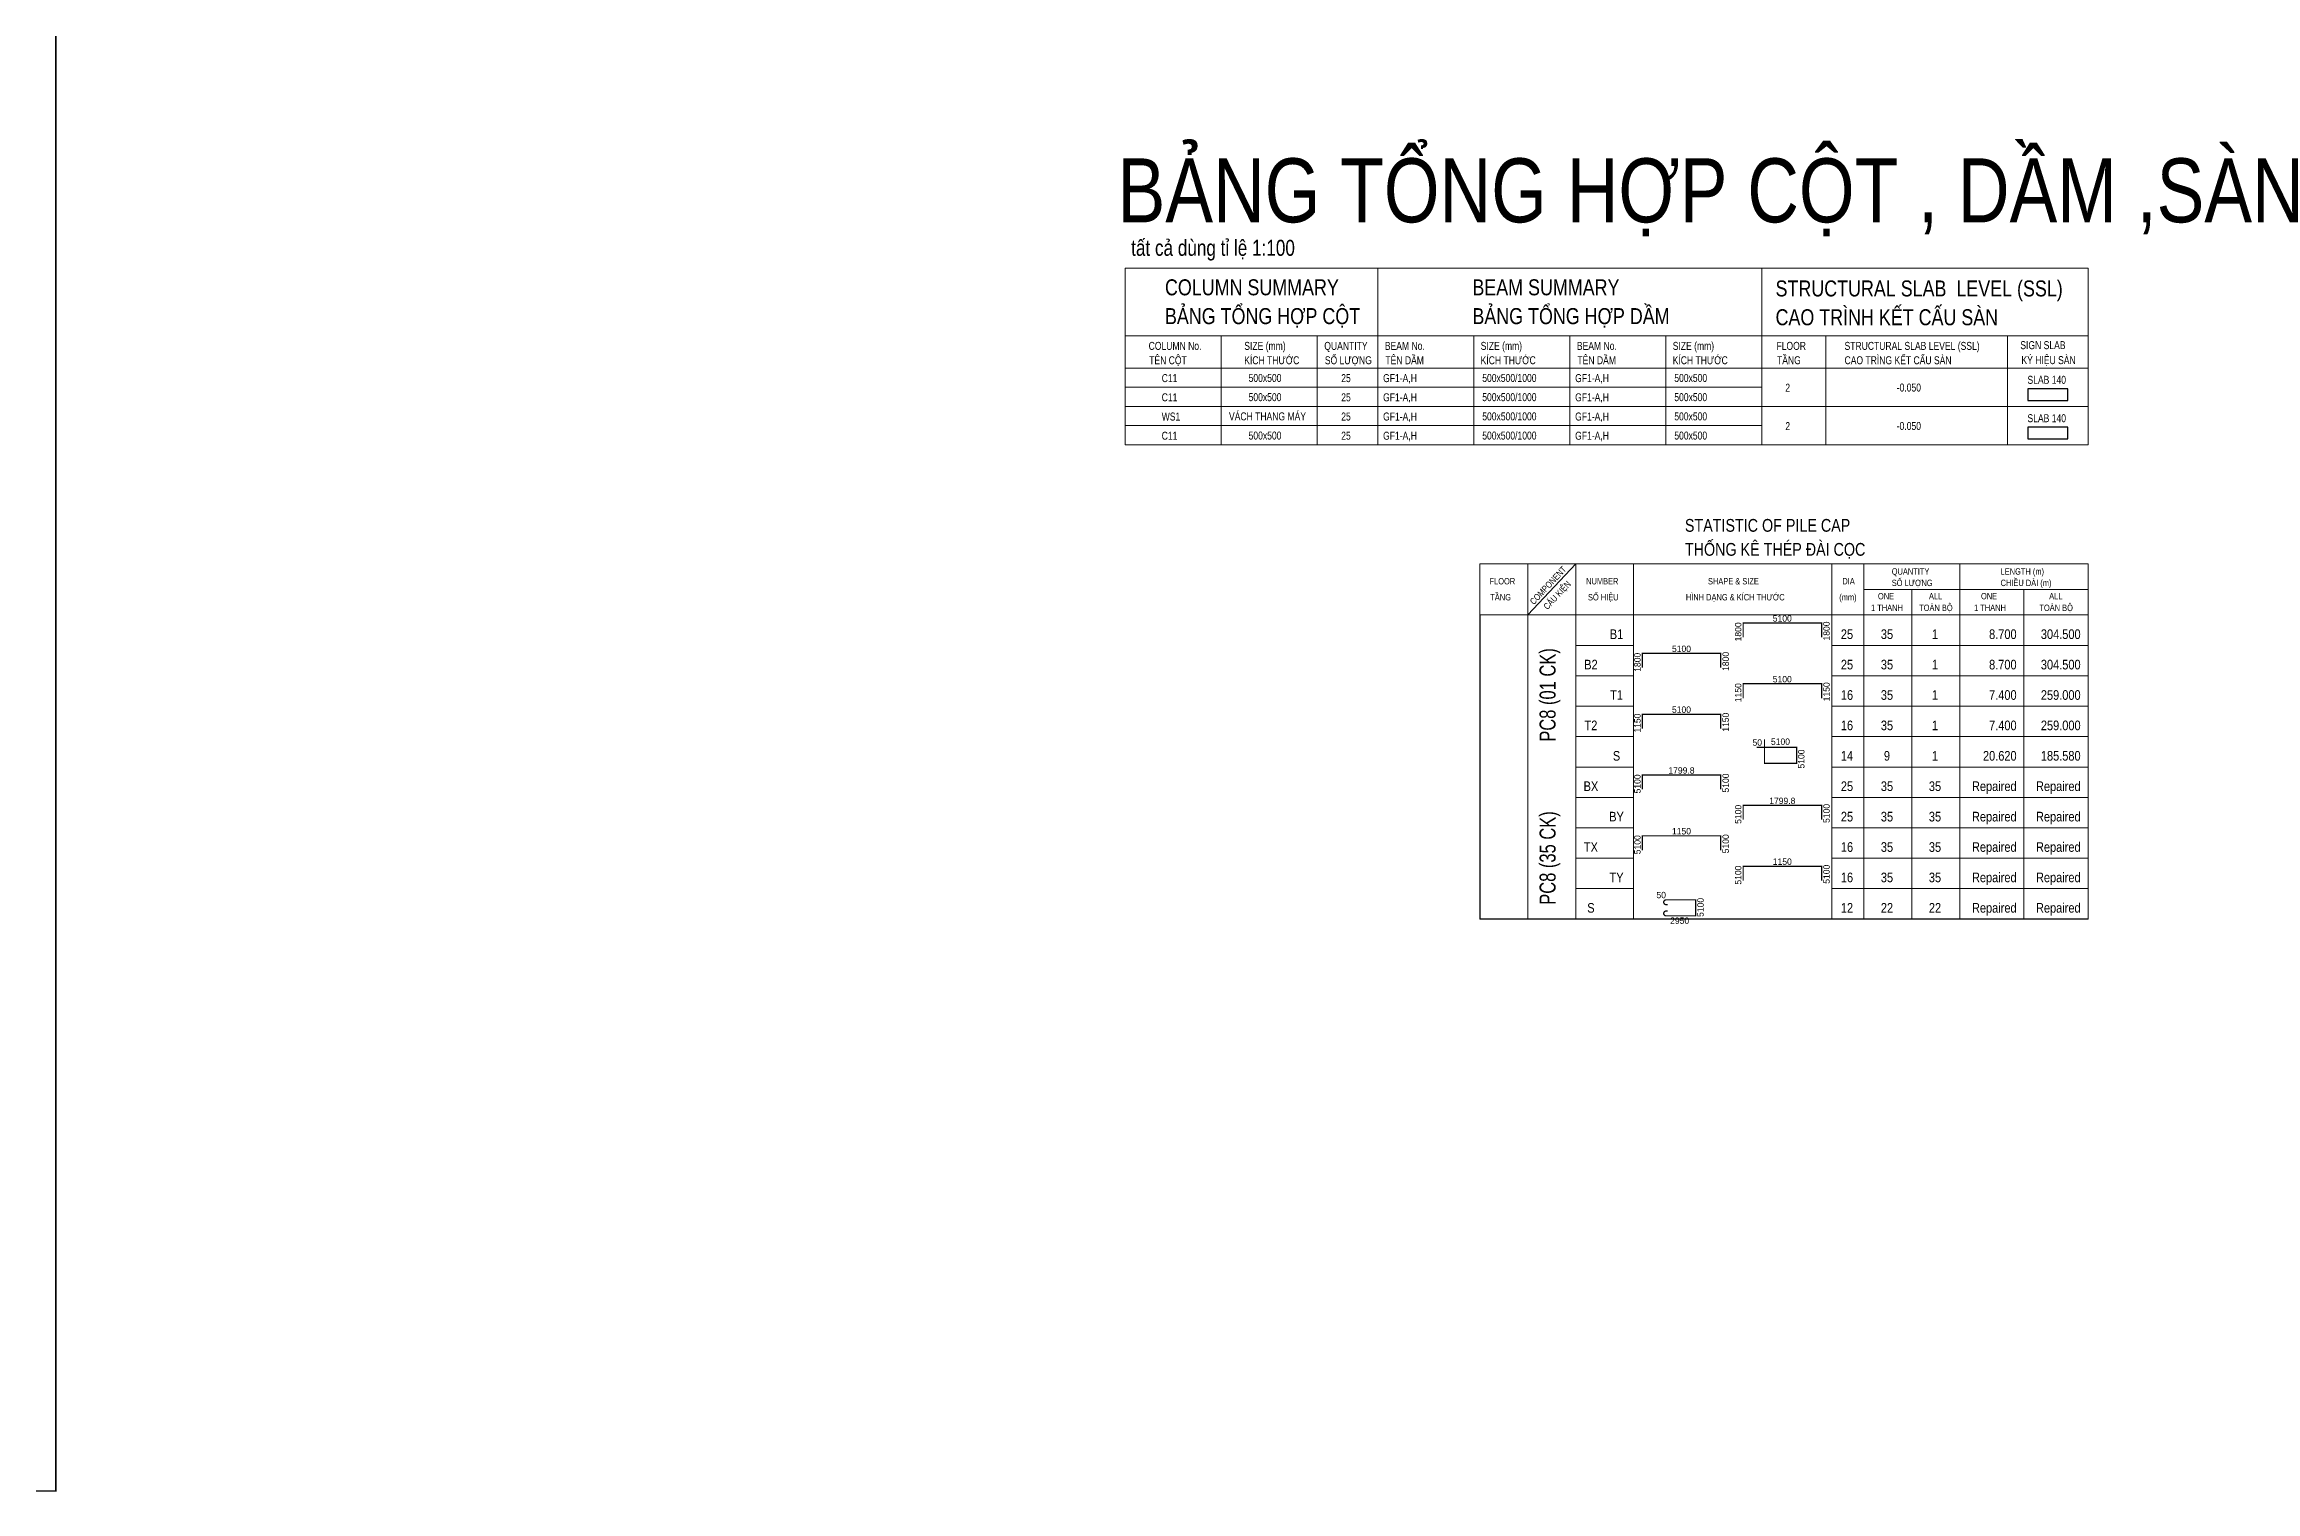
# Model space of a CAD drawing. Header units: millimetres. Extents: x 925681 to 1410834, y 71669 to 296428.
# Drawn here: x 1226654 to 1295751, y 71669 to 116897 of the extents above; entities that cross this region are included whole.
import ezdxf
from ezdxf.enums import TextEntityAlignment as Align

# ---------------------------------------------------------------- set-up
doc = ezdxf.new("R2010")
doc.units = ezdxf.units.MM
doc.header["$LTSCALE"] = 100
for name, color, linetype, lineweight in [('Ap0103_level', 203, 'Continuous', 25), ('Ap0202_T', 141, 'Continuous', 25), ('Ap0203_T', 243, 'Continuous', 35), ('Ap0204_T_ENGLISH', 51, 'Continuous', 35), ('Ap0205_T', 253, 'Continuous', 50), ('Ap0206_K', 7, 'Continuous', 35), ('Ap0310_PSS', 130, 'Continuous', 18), ('Ap0311_H', 8, 'Continuous', 15), ('Ap0315_FL', 145, 'Continuous', 13)]:
    doc.layers.add(name, color=color, linetype=linetype, lineweight=lineweight)
doc.layers.add('THONGKE', color=161, linetype='Continuous')
doc.styles.add('Ap_text tieu de', font='')
doc.styles.add('Ap_vn_vni.shx', font='vn_vni.shx', dxfattribs={"width": 0.8})
doc.styles.add('Ap_Vni-helve', font='', dxfattribs={"width": 0.8, "height": 1})
doc.styles.add('RomanS', font='1.shx')
doc.styles.add('VN', font='')
doc.styles.get('Ap_text tieu de').set_extended_font_data('VNI-Helve-Condense')
doc.styles.get('Ap_Vni-helve').set_extended_font_data('VNI-Helve')
doc.styles.get('VN').set_extended_font_data('VNI-Helve-Condense')

# ---------------------------------------------------------------- blocks, each defined once
blk = doc.blocks.new('*U421')
at = {"layer": 'Ap0310_PSS'}
for p, q in [((0, 600), (0, 0)), ((3000, 600), (3000, 0)), ((6000, 600), (6000, 0))]:
    blk.add_line(p, q, dxfattribs=at)
at = {"layer": 'Ap0315_FL'}
for p, q in [((0, 600), (6000, 600)), ((0, 0), (6000, 0))]:
    blk.add_line(p, q, dxfattribs=at)
at = {"layer": 'Ap0310_PSS', "style": 'Ap_vn_vni.shx', "width": 0.8}
for tag, p in [('C11', (1139, 159)), ('500', (3854, 164))]:
    blk.add_attdef(tag, p, '', height=250, dxfattribs=at)
blk = doc.blocks.new('*U423')
at = {"layer": 'Ap0310_PSS'}
blk.add_lwpolyline([(7892, 2116), (0, 2116), (0, 0), (7892, 0)], close=True, dxfattribs=at)
at = {"layer": 'Ap0203_T', "style": 'Ap_Vni-helve', "width": 0.8}
blk.add_attdef('VN', (1241, 371), '', height=500, dxfattribs=at)
at = {"layer": 'Ap0205_T', "style": 'Ap_Vni-helve', "width": 0.8}
blk.add_attdef('ENG', (1241, 1271), '', height=500, dxfattribs=at)
blk = doc.blocks.new('*U420')
at = {"layer": 'Ap0310_PSS'}
for p, q in [((0, 1000), (0, 0)), ((0, 1000), (6000, 1000)), ((3000, 1000), (3000, 0)), ((6000, 1000), (6000, 0)), ((0, 0), (6000, 0))]:
    blk.add_line(p, q, dxfattribs=at)
at = {"layer": 'Ap0204_T_ENGLISH', "style": 'Ap_vn_vni.shx', "width": 0.8}
for tag, p in [('1.ENG', (731, 566)), ('2.ENG', (3719, 566))]:
    blk.add_attdef(tag, p, '', height=250, dxfattribs=at)
at = {"layer": 'Ap0310_PSS', "style": 'Ap_vn_vni.shx', "width": 0.8}
for tag, p in [('1.VN', (748, 117)), ('2.VN', (3718, 117))]:
    blk.add_attdef(tag, p, '', height=250, dxfattribs=at)
blk = doc.blocks.new('*U414')
at = {"layer": 'Ap0310_PSS'}
for p, q in [((0, 600), (0, 0)), ((3000, 600), (3000, 0)), ((6000, 600), (6000, 0))]:
    blk.add_line(p, q, dxfattribs=at)
at = {"layer": 'Ap0315_FL'}
for p, q in [((0, 600), (6000, 600)), ((0, 0), (6000, 0))]:
    blk.add_line(p, q, dxfattribs=at)
at = {"layer": 'Ap0310_PSS', "style": 'Ap_vn_vni.shx', "width": 0.8}
for tag, p in [('C11', (165, 159)), ('500', (3263, 164))]:
    blk.add_attdef(tag, p, '', height=250, dxfattribs=at)
blk = doc.blocks.new('*U416')
at = {"layer": 'Ap0310_PSS'}
blk.add_lwpolyline([(12000, 2116), (0, 2116), (0, 0), (12000, 0)], close=True, dxfattribs=at)
at = {"layer": 'Ap0203_T', "style": 'Ap_Vni-helve', "width": 0.8}
blk.add_attdef('VN', (2955, 371), '', height=500, dxfattribs=at)
at = {"layer": 'Ap0205_T', "style": 'Ap_Vni-helve', "width": 0.8}
blk.add_attdef('ENG', (2955, 1271), '', height=500, dxfattribs=at)
blk = doc.blocks.new('*U413')
at = {"layer": 'Ap0310_PSS'}
for p, q in [((0, 1000), (0, 0)), ((0, 1000), (6000, 1000)), ((3000, 1000), (3000, 0)), ((6000, 1000), (6000, 0)), ((0, 0), (6000, 0))]:
    blk.add_line(p, q, dxfattribs=at)
at = {"layer": 'Ap0204_T_ENGLISH', "style": 'Ap_vn_vni.shx', "width": 0.8}
for tag, p in [('1.ENG', (219, 566)), ('2.ENG', (3214, 566))]:
    blk.add_attdef(tag, p, '', height=250, dxfattribs=at)
at = {"layer": 'Ap0310_PSS', "style": 'Ap_vn_vni.shx', "width": 0.8}
for tag, p in [('1.VN', (236, 117)), ('2.VN', (3213, 117))]:
    blk.add_attdef(tag, p, '', height=250, dxfattribs=at)
blk = doc.blocks.new('*U417')
at = {"layer": 'Ap0310_PSS'}
blk.add_lwpolyline([(10189, 2116), (0, 2116), (0, 0), (10189, 0)], close=True, dxfattribs=at)
at = {"layer": 'Ap0203_T', "style": 'Ap_Vni-helve', "width": 0.8}
blk.add_attdef('VN', (426, 336), '', height=500, dxfattribs=at)
at = {"layer": 'Ap0205_T', "style": 'Ap_Vni-helve', "width": 0.8}
blk.add_attdef('ENG', (426, 1236), '', height=500, dxfattribs=at)
blk = doc.blocks.new('*U427')
at = {"layer": 'Ap0310_PSS'}
for p, q in [((0, 1000), (0, 0)), ((0, 1000), (1892, 1000)), ((1892, 1000), (1892, 0)), ((0, 0), (1892, 0))]:
    blk.add_line(p, q, dxfattribs=at)
at = {"layer": 'Ap0204_T_ENGLISH', "style": 'Ap_vn_vni.shx', "width": 0.8}
blk.add_attdef('1.QUANTITY', (219, 566), '', height=250, dxfattribs=at)
at = {"layer": 'Ap0310_PSS', "style": 'Ap_vn_vni.shx', "width": 0.8}
blk.add_attdef('1.SL', (236, 117), '', height=250, dxfattribs=at)
blk = doc.blocks.new('*U419')
at = {"layer": 'Ap0310_PSS'}
for p, q in [((0, 600), (0, 0)), ((1892, 600), (1892, 0))]:
    blk.add_line(p, q, dxfattribs=at)
at = {"layer": 'Ap0315_FL'}
for p, q in [((0, 600), (1892, 600)), ((0, 0), (1892, 0))]:
    blk.add_line(p, q, dxfattribs=at)
at = {"layer": 'Ap0202_T', "style": 'Ap_vn_vni.shx', "width": 0.8}
blk.add_attdef('SL', (748, 159), '', height=250, dxfattribs=at)
blk = doc.blocks.new('*U422')
at = {"layer": 'Ap0310_PSS'}
for p, q in [((0, 600), (0, 0)), ((3000, 600), (3000, 0)), ((6000, 600), (6000, 0))]:
    blk.add_line(p, q, dxfattribs=at)
at = {"layer": 'Ap0315_FL'}
for p, q in [((0, 600), (6000, 600)), ((0, 0), (6000, 0))]:
    blk.add_line(p, q, dxfattribs=at)
at = {"layer": 'Ap0310_PSS', "style": 'Ap_vn_vni.shx', "width": 0.8}
for tag, p in [('C11', (1139, 159)), ('500', (3241, 164))]:
    blk.add_attdef(tag, p, '', height=250, dxfattribs=at)
blk = doc.blocks.new('*U425')
at = {"layer": 'Ap0310_PSS'}
for p, q in [((0, 1000), (0, 0)), ((0, 1000), (10189, 1000)), ((2000, 1000), (2000, 0)), ((7676, 1000), (7676, 0)), ((10189, 1000), (10189, 0)), ((0, 0), (10189, 0))]:
    blk.add_line(p, q, dxfattribs=at)
at = {"layer": 'Ap0204_T_ENGLISH', "style": 'Ap_vn_vni.shx', "width": 0.8}
for tag, p in [('1.ENG', (455, 566)), ('2.ENG', (2582, 566)), ('3.SIGN', (8000, 589))]:
    blk.add_attdef(tag, p, '', height=250, dxfattribs=at)
at = {"layer": 'Ap0310_PSS', "style": 'Ap_vn_vni.shx', "width": 0.8}
for tag, p in [('1.VN', (472, 117)), ('2.VN', (2582, 117)), ('3.KH', (8109, 121))]:
    blk.add_attdef(tag, p, '', height=250, dxfattribs=at)
blk = doc.blocks.new('TEXTSAN')
at = {"layer": 'Ap0103_level'}
blk.add_lwpolyline([(8304, 549), (8304, 185), (9560, 185), (9560, 549)], close=True, dxfattribs=at)
at = {"layer": 'Ap0310_PSS'}
for p, q in [((2000, 1200), (2000, 0)), ((7676, 1200), (7676, 0)), ((10189, 1200), (10189, 0)), ((0, 0), (10189, 0))]:
    blk.add_line(p, q, dxfattribs=at)
at = {"layer": 'Ap0103_level', "style": 'Ap_vn_vni.shx', "width": 0.8}
blk.add_attdef('SLAB', (8297, 706), '', height=250, dxfattribs=at)
at = {"layer": 'Ap0202_T', "style": 'Ap_vn_vni.shx', "width": 0.8}
for tag, p in [('1', (732, 459)), ('+1.000', (4212, 464))]:
    blk.add_attdef(tag, p, '', height=250, dxfattribs=at)
blk = doc.blocks.new('*U988')
at = {"const_width": 40}
blk.add_lwpolyline([(9175, -700), (9175, -250), (6725, -250), (6725, -700)], dxfattribs=at)
at = {"layer": 'Ap0310_PSS'}
for p, q in [((0, 0), (0, -950)), ((1500, -950), (1500, 0)), ((1500, 0), (1500, -950)), ((3300, -950), (3300, 0)), ((9500, -950), (9500, 0)), ((10500, -950), (10500, 0)), ((12000, -950), (12000, 0)), ((13500, -950), (13500, 0)), ((15500, -950), (15500, 0)), ((17500, 0), (17500, -950))]:
    blk.add_line(p, q, dxfattribs=at)
at = {"layer": 'Ap0311_H'}
for p, q in [((1500, -950), (3300, -950)), ((9500, -950), (17500, -950))]:
    blk.add_line(p, q, dxfattribs=at)
at = {"style": 'VN'}
blk.add_attdef('SHT', text='', height=300, dxfattribs=at).set_placement((2768, -750), align=Align.CENTER)
at = {"style": 'RomanS'}
for tag, p in [('D1', (6570, -529)), ('D3', (9329, -500))]:
    blk.add_attdef(tag, text='', height=200, rotation=90, dxfattribs=at).set_placement(p, align=Align.MIDDLE)
blk.add_attdef('D2', text='', height=200, dxfattribs=at).set_placement((7948, -107), align=Align.MIDDLE)
at = {"style": 'VN', "flags": 8}
for tag, p in [('PHI', (9968, -750)), ('SOTHANH', (11218, -750)), ('TST', (12718, -750))]:
    blk.add_attdef(tag, text='', height=300, dxfattribs=at).set_placement(p, align=Align.CENTER)
for tag, p in [('L', (15268, -750)), ('LTONG', (17268, -750))]:
    blk.add_attdef(tag, text='', height=300, dxfattribs=at).set_placement(p, align=Align.RIGHT)
blk = doc.blocks.new('*U989')
at = {"const_width": 40}
blk.add_lwpolyline([(6025, -700), (6025, -250), (3575, -250), (3575, -700)], dxfattribs=at)
at = {"layer": 'Ap0310_PSS'}
for p, q in [((0, 0), (0, -950)), ((1500, -950), (1500, 0)), ((1500, 0), (1500, -950)), ((3300, -950), (3300, 0)), ((9500, -950), (9500, 0)), ((10500, -950), (10500, 0)), ((12000, -950), (12000, 0)), ((13500, -950), (13500, 0)), ((15500, -950), (15500, 0)), ((17500, 0), (17500, -950))]:
    blk.add_line(p, q, dxfattribs=at)
at = {"layer": 'Ap0311_H'}
for p, q in [((1500, -950), (3300, -950)), ((9500, -950), (17500, -950))]:
    blk.add_line(p, q, dxfattribs=at)
at = {"style": 'VN'}
blk.add_attdef('SHT', text='', height=300, dxfattribs=at).set_placement((1968, -750), align=Align.CENTER)
at = {"style": 'RomanS'}
for tag, p in [('D1', (3420, -529)), ('D3', (6179, -500))]:
    blk.add_attdef(tag, text='', height=200, rotation=90, dxfattribs=at).set_placement(p, align=Align.MIDDLE)
blk.add_attdef('D2', text='', height=200, dxfattribs=at).set_placement((4798, -107), align=Align.MIDDLE)
at = {"style": 'VN', "flags": 8}
for tag, p in [('PHI', (9968, -750)), ('SOTHANH', (11218, -750)), ('TST', (12718, -750))]:
    blk.add_attdef(tag, text='', height=300, dxfattribs=at).set_placement(p, align=Align.CENTER)
for tag, p in [('L', (15268, -750)), ('LTONG', (17268, -750))]:
    blk.add_attdef(tag, text='', height=300, dxfattribs=at).set_placement(p, align=Align.RIGHT)
blk = doc.blocks.new('TENCOT')
at = {"layer": 'THONGKE', "color": 2, "style": 'Ap_Vni-helve', "width": 0.8, "flags": 8}
blk.add_attdef('TEXTCOLUMN', text='', height=500, rotation=90, dxfattribs=at).set_placement((4465, -1423), align=Align.CENTER)
blk = doc.blocks.new('*U1044')
at = {"const_width": 40}
blk.add_lwpolyline([(7143, -335), (8393, -335), (8393, -835), (7393, -835), (7393, -85)], dxfattribs=at)
at = {"layer": 'Ap0310_PSS'}
for p, q in [((0, 0), (0, -950)), ((1500, -950), (1500, 0)), ((1500, 0), (1500, -950)), ((3300, -950), (3300, 0)), ((9500, -950), (9500, 0)), ((10500, -950), (10500, 0)), ((12000, -950), (12000, 0)), ((13500, -950), (13500, 0)), ((15500, -950), (15500, 0)), ((17500, 0), (17500, -950))]:
    blk.add_line(p, q, dxfattribs=at)
at = {"layer": 'Ap0311_H'}
for p, q in [((1500, -950), (3300, -950)), ((9500, -950), (17500, -950))]:
    blk.add_line(p, q, dxfattribs=at)
at = {"style": 'VN'}
blk.add_attdef('SHT', text='', height=300, dxfattribs=at).set_placement((2768, -750), align=Align.CENTER)
at = {"style": 'RomanS'}
blk.add_attdef('M', text='', height=200, dxfattribs=at).set_placement((7313, -285), align=Align.RIGHT)
at = {"style": 'RomanS', "flags": 1}
blk.add_attdef('F2', text='', height=200, rotation=90, dxfattribs=at).set_placement((7249, -714), align=Align.MIDDLE)
at = {"style": 'RomanS'}
blk.add_attdef('D1', text='', height=200, dxfattribs=at).set_placement((7891, -158), align=Align.MIDDLE)
blk.add_attdef('D2', text='', height=200, rotation=90, dxfattribs=at).set_placement((8541, -700), align=Align.MIDDLE)
at = {"style": 'VN', "flags": 8}
for tag, p in [('PHI', (9968, -750)), ('SOTHANH', (11218, -750)), ('TST', (12718, -750))]:
    blk.add_attdef(tag, text='', height=300, dxfattribs=at).set_placement(p, align=Align.CENTER)
for tag, p in [('L', (15268, -750)), ('LTONG', (17268, -750))]:
    blk.add_attdef(tag, text='', height=300, dxfattribs=at).set_placement(p, align=Align.RIGHT)
blk = doc.blocks.new('*U1000')
at = {"const_width": 40}
blk.add_lwpolyline([(4368, -700), (4318, -700, 1), (4318, -850), (5243, -850), (5243, -350), (4318, -350, 1), (4318, -500), (4368, -500)], format="xyb", dxfattribs=at)
at = {"layer": 'Ap0310_PSS'}
for p, q in [((0, 0), (0, -950)), ((1500, -950), (1500, 0)), ((1500, 0), (1500, -950)), ((3300, -950), (3300, 0)), ((9500, -950), (9500, 0)), ((10500, -950), (10500, 0)), ((12000, -950), (12000, 0)), ((13500, -950), (13500, 0)), ((15500, -950), (15500, 0)), ((17500, 0), (17500, -950))]:
    blk.add_line(p, q, dxfattribs=at)
at = {"layer": 'Ap0311_H'}
for p, q in [((1500, -950), (3300, -950)), ((9500, -950), (17500, -950))]:
    blk.add_line(p, q, dxfattribs=at)
at = {"style": 'VN'}
blk.add_attdef('SHT', text='', height=300, dxfattribs=at).set_placement((1968, -750), align=Align.CENTER)
at = {"style": 'RomanS'}
blk.add_attdef('M', text='', height=200, dxfattribs=at).set_placement((4314, -300), align=Align.RIGHT)
at = {"style": 'RomanS', "flags": 1}
blk.add_attdef('F1', text='', height=200, dxfattribs=at).set_placement((4741, -202), align=Align.MIDDLE)
at = {"style": 'RomanS'}
blk.add_attdef('D2', text='', height=200, rotation=90, dxfattribs=at).set_placement((5391, -586), align=Align.MIDDLE)
at = {"style": 'VN', "flags": 8}
for tag, p in [('PHI', (9968, -750)), ('SOTHANH', (11218, -750)), ('TST', (12718, -750))]:
    blk.add_attdef(tag, text='', height=300, dxfattribs=at).set_placement(p, align=Align.CENTER)
for tag, p in [('L', (15268, -750)), ('LTONG', (17268, -750))]:
    blk.add_attdef(tag, text='', height=300, dxfattribs=at).set_placement(p, align=Align.RIGHT)
at = {"style": 'RomanS'}
blk.add_attdef('D1', text='', height=200, dxfattribs=at).set_placement((4741, -1001), align=Align.MIDDLE)
blk = doc.blocks.new('FFFFFF')
at = {"layer": 'Ap0310_PSS'}
for p, q in [((0, 1600), (19000, 1600)), ((0, 1600), (0, 0)), ((1500, 1600), (1500, 0)), ((3000, 0), (3000, 1600)), ((4800, 0), (4800, 1600)), ((11000, 0), (11000, 1600)), ((12000, 0), (12000, 1600)), ((15000, 0), (15000, 1600)), ((19000, 1600), (19000, 0)), ((15000, 800), (12000, 800)), ((13500, 800), (13500, 0)), ((15000, 800), (19000, 800)), ((17000, 0), (17000, 800)), ((0, 0), (19000, 0))]:
    blk.add_line(p, q, dxfattribs=at)
at = {"layer": 'Ap0315_FL'}
blk.add_line((3000, 1600), (1500, 0), dxfattribs=at)
at = {"layer": 'Ap0203_T', "style": 'Ap_Vni-helve', "width": 0.8}
for s, p in [('COMPONENT', (1686, 305)), ('CAÁU KIEÄN', (2110, 149))]:
    blk.add_text(s, height=200, rotation=46.84761, dxfattribs=at).set_placement(p)
for s, p in [('QUANTITY', (12868, 1260)), ('LENGTH (m)', (16269, 1260)), ('FLOOR', (302, 955)), ('TAÀNG ', (325, 455)), ('NUMBER', (3320, 955)), ('SOÁ HIEÄU', (3377, 455)), ('HÌNH DAÏNG & KÍCH THÖÔÙC', (6436, 455)), ('SHAPE & SIZE', (7126, 955)), ('DIA', (11326, 955)), ('ONE', (12437, 489)), ('SOÁ LÖÔÏNG', (12868, 903)), ('ONE', (15657, 489)), ('CHIEÀU DAØI (m)', (16269, 903)), ('(mm)', (11228, 455)), ('1 THANH', (12220, 125)), ('TOAØN BOÄ', (13724, 125)), ('ALL', (14030, 489)), ('1 THANH', (15440, 125)), ('TOAØN BOÄ', (17482, 125)), ('ALL', (17787, 489))]:
    blk.add_text(s, height=200, dxfattribs=at).set_placement(p)
blk = doc.blocks.new('DWINGNAME')
at = {"layer": 'Ap0203_T', "style": 'Ap_Vni-helve', "width": 0.8}
blk.add_attdef('VN_NAME', (0, -1500), '', height=800, dxfattribs=at)
at = {"layer": 'Ap0205_T', "style": 'Ap_Vni-helve', "width": 0.8}
blk.add_attdef('ENG_NAME', (0, 0), '', height=800, dxfattribs=at)
blk = doc.blocks.new('Nhan xet DVB dai mong')
at = {"layer": 'Ap0311_H'}
for p, q in [((15170, 5421), (32670, 5421)), ((16670, 5421), (18470, 5421)), ((24670, 5421), (32670, 5421))]:
    blk.add_line(p, q, dxfattribs=at)
at = {"layer": 'THONGKE'}
for p in [(13670, 5421), (32670, -4079)]:
    blk.add_line(p, (13670, -4079), dxfattribs=at)
at = {"layer": 'Ap0205_T', "xscale": 0.5, "yscale": 0.5, "zscale": 0.5}
blk.add_blockref('DWINGNAME', (20076, 8021), dxfattribs=at).add_auto_attribs({'ENG_NAME': 'STATISTIC OF PILE CAP', 'VN_NAME': 'THOÁNG KEÂ THEÙP ÑAØI COÏC'})
at = {"layer": 'Ap0315_FL'}
blk.add_blockref('FFFFFF', (13670, 5421), dxfattribs=at)
at = {"layer": 'THONGKE', "color": 3, "lineweight": 80}
ref = blk.add_blockref('*U988', (15170, 5421), dxfattribs=at)
ref.add_attrib('D1', '1800', dxfattribs={"layer": '0', "height": 200, "rotation": 90, "style": 'RomanS'}).set_placement((21740, 4893), align=Align.MIDDLE)
ref.add_attrib('D2', '5100', dxfattribs={"layer": '0', "height": 200, "style": 'RomanS'}).set_placement((23118, 5314), align=Align.MIDDLE)
ref.add_attrib('D3', '1800', dxfattribs={"layer": '0', "height": 200, "rotation": 90, "style": 'RomanS'}).set_placement((24499, 4921), align=Align.MIDDLE)
ref.add_attrib('SHT', 'B1', dxfattribs={"layer": '0', "height": 300, "style": 'VN'}).set_placement((17939, 4671), align=Align.CENTER)
ref.add_attrib('SOTHANH', '35', dxfattribs={"layer": '0', "height": 300, "style": 'VN'}).set_placement((26389, 4671), align=Align.CENTER)
ref.add_attrib('PHI', '25', dxfattribs={"layer": '0', "height": 300, "style": 'VN'}).set_placement((25139, 4671), align=Align.CENTER)
ref.add_attrib('TST', '1', dxfattribs={"layer": '0', "height": 300, "style": 'VN'}).set_placement((27889, 4671), align=Align.CENTER)
ref.add_attrib('L', '8.700', dxfattribs={"layer": '0', "height": 300, "style": 'VN'}).set_placement((30439, 4671), align=Align.RIGHT)
ref.add_attrib('LTONG', '304.500', dxfattribs={"layer": '0', "height": 300, "style": 'VN'}).set_placement((32439, 4671), align=Align.RIGHT)
ref = blk.add_blockref('*U989', (15170, 4471), dxfattribs=at)
ref.add_attrib('D1', '1800', dxfattribs={"layer": '0', "height": 200, "rotation": 90, "style": 'RomanS'}).set_placement((18590, 3943), align=Align.MIDDLE)
ref.add_attrib('D2', '5100', dxfattribs={"layer": '0', "height": 200, "style": 'RomanS'}).set_placement((19968, 4364), align=Align.MIDDLE)
ref.add_attrib('D3', '1800', dxfattribs={"layer": '0', "height": 200, "rotation": 90, "style": 'RomanS'}).set_placement((21349, 3971), align=Align.MIDDLE)
ref.add_attrib('SHT', 'B2', dxfattribs={"layer": '0', "height": 300, "style": 'VN'}).set_placement((17139, 3721), align=Align.CENTER)
ref.add_attrib('SOTHANH', '35', dxfattribs={"layer": '0', "height": 300, "style": 'VN'}).set_placement((26389, 3721), align=Align.CENTER)
ref.add_attrib('PHI', '25', dxfattribs={"layer": '0', "height": 300, "style": 'VN'}).set_placement((25139, 3721), align=Align.CENTER)
ref.add_attrib('TST', '1', dxfattribs={"layer": '0', "height": 300, "style": 'VN'}).set_placement((27889, 3721), align=Align.CENTER)
ref.add_attrib('L', '8.700', dxfattribs={"layer": '0', "height": 300, "style": 'VN'}).set_placement((30439, 3721), align=Align.RIGHT)
ref.add_attrib('LTONG', '304.500', dxfattribs={"layer": '0', "height": 300, "style": 'VN'}).set_placement((32439, 3721), align=Align.RIGHT)
ref = blk.add_blockref('TENCOT', (16670, 4046), dxfattribs=at)
ref.add_attrib('TEXTCOLUMN', 'PC8 (01 CK)', dxfattribs={"color": 2, "height": 500, "rotation": 90, "style": 'Ap_text tieu de', "width": 0.9}).set_placement((16035, 2923), align=Align.CENTER)
ref = blk.add_blockref('*U988', (15170, 3521), dxfattribs=at)
ref.add_attrib('D1', '1150', dxfattribs={"layer": '0', "height": 200, "rotation": 90, "style": 'RomanS'}).set_placement((21740, 2993), align=Align.MIDDLE)
ref.add_attrib('D2', '5100', dxfattribs={"layer": '0', "height": 200, "style": 'RomanS'}).set_placement((23118, 3414), align=Align.MIDDLE)
ref.add_attrib('D3', '1150', dxfattribs={"layer": '0', "height": 200, "rotation": 90, "style": 'RomanS'}).set_placement((24499, 3021), align=Align.MIDDLE)
ref.add_attrib('SHT', 'T1', dxfattribs={"layer": '0', "height": 300, "style": 'VN'}).set_placement((17939, 2771), align=Align.CENTER)
ref.add_attrib('SOTHANH', '35', dxfattribs={"layer": '0', "height": 300, "style": 'VN'}).set_placement((26389, 2771), align=Align.CENTER)
ref.add_attrib('PHI', '16', dxfattribs={"layer": '0', "height": 300, "style": 'VN'}).set_placement((25139, 2771), align=Align.CENTER)
ref.add_attrib('TST', '1', dxfattribs={"layer": '0', "height": 300, "style": 'VN'}).set_placement((27889, 2771), align=Align.CENTER)
ref.add_attrib('L', '7.400', dxfattribs={"layer": '0', "height": 300, "style": 'VN'}).set_placement((30439, 2771), align=Align.RIGHT)
ref.add_attrib('LTONG', '259.000', dxfattribs={"layer": '0', "height": 300, "style": 'VN'}).set_placement((32439, 2771), align=Align.RIGHT)
ref = blk.add_blockref('*U989', (15170, 2571), dxfattribs=at)
ref.add_attrib('D1', '1150', dxfattribs={"layer": '0', "height": 200, "rotation": 90, "style": 'RomanS'}).set_placement((18590, 2043), align=Align.MIDDLE)
ref.add_attrib('D2', '5100', dxfattribs={"layer": '0', "height": 200, "style": 'RomanS'}).set_placement((19968, 2464), align=Align.MIDDLE)
ref.add_attrib('D3', '1150', dxfattribs={"layer": '0', "height": 200, "rotation": 90, "style": 'RomanS'}).set_placement((21349, 2071), align=Align.MIDDLE)
ref.add_attrib('SHT', 'T2', dxfattribs={"layer": '0', "height": 300, "style": 'VN'}).set_placement((17139, 1821), align=Align.CENTER)
ref.add_attrib('SOTHANH', '35', dxfattribs={"layer": '0', "height": 300, "style": 'VN'}).set_placement((26389, 1821), align=Align.CENTER)
ref.add_attrib('PHI', '16', dxfattribs={"layer": '0', "height": 300, "style": 'VN'}).set_placement((25139, 1821), align=Align.CENTER)
ref.add_attrib('TST', '1', dxfattribs={"layer": '0', "height": 300, "style": 'VN'}).set_placement((27889, 1821), align=Align.CENTER)
ref.add_attrib('L', '7.400', dxfattribs={"layer": '0', "height": 300, "style": 'VN'}).set_placement((30439, 1821), align=Align.RIGHT)
ref.add_attrib('LTONG', '259.000', dxfattribs={"layer": '0', "height": 300, "style": 'VN'}).set_placement((32439, 1821), align=Align.RIGHT)
at = {"layer": 'THONGKE'}
ref = blk.add_blockref('*U1044', (15170, 1621), dxfattribs=at)
ref.add_attrib('D1', '5100', dxfattribs={"layer": '0', "height": 200, "style": 'RomanS', "flags": 8}).set_placement((23061, 1463), align=Align.MIDDLE)
ref.add_attrib('D2', '5100', dxfattribs={"layer": '0', "height": 200, "rotation": 90, "style": 'RomanS', "flags": 8}).set_placement((23711, 921), align=Align.MIDDLE)
ref.add_attrib('M', '50', dxfattribs={"layer": '0', "height": 200, "style": 'RomanS'}).set_placement((22484, 1336), align=Align.RIGHT)
ref.add_attrib('SHT', 'S', dxfattribs={"layer": '0', "height": 300, "style": 'VN'}).set_placement((17939, 871), align=Align.CENTER)
ref.add_attrib('SOTHANH', '9', dxfattribs={"layer": '0', "height": 300, "style": 'VN', "flags": 8}).set_placement((26389, 871), align=Align.CENTER)
ref.add_attrib('PHI', '14', dxfattribs={"layer": '0', "height": 300, "style": 'VN', "flags": 8}).set_placement((25139, 871), align=Align.CENTER)
ref.add_attrib('TST', '1', dxfattribs={"layer": '0', "height": 300, "style": 'VN', "flags": 8}).set_placement((27889, 871), align=Align.CENTER)
ref.add_attrib('L', '20.620', dxfattribs={"layer": '0', "height": 300, "style": 'VN', "flags": 8}).set_placement((30439, 871), align=Align.RIGHT)
ref.add_attrib('LTONG', '185.580', dxfattribs={"layer": '0', "height": 300, "style": 'VN', "flags": 8}).set_placement((32439, 871), align=Align.RIGHT)
at = {"layer": 'THONGKE', "color": 1}
ref = blk.add_blockref('*U989', (15170, 671), dxfattribs=at)
ref.add_attrib('D1', '5100', dxfattribs={"layer": '0', "height": 200, "rotation": 90, "style": 'RomanS'}).set_placement((18590, 143), align=Align.MIDDLE)
ref.add_attrib('D2', '1799.8', dxfattribs={"layer": '0', "height": 200, "style": 'RomanS'}).set_placement((19968, 564), align=Align.MIDDLE)
ref.add_attrib('D3', '5100', dxfattribs={"layer": '0', "height": 200, "rotation": 90, "style": 'RomanS'}).set_placement((21349, 171), align=Align.MIDDLE)
ref.add_attrib('SHT', 'BX', dxfattribs={"layer": '0', "height": 300, "style": 'VN'}).set_placement((17139, -79), align=Align.CENTER)
ref.add_attrib('SOTHANH', '35', dxfattribs={"layer": '0', "height": 300, "style": 'VN'}).set_placement((26389, -79), align=Align.CENTER)
ref.add_attrib('PHI', '25', dxfattribs={"layer": '0', "height": 300, "style": 'VN'}).set_placement((25139, -79), align=Align.CENTER)
ref.add_attrib('TST', '35', dxfattribs={"layer": '0', "height": 300, "style": 'VN'}).set_placement((27889, -79), align=Align.CENTER)
ref.add_attrib('L', 'Repaired', dxfattribs={"layer": '0', "height": 300, "style": 'VN'}).set_placement((30439, -79), align=Align.RIGHT)
ref.add_attrib('LTONG', 'Repaired', dxfattribs={"layer": '0', "height": 300, "style": 'VN'}).set_placement((32439, -79), align=Align.RIGHT)
at = {"layer": 'THONGKE'}
ref = blk.add_blockref('*U988', (15170, -279), dxfattribs=at)
ref.add_attrib('D1', '5100', dxfattribs={"layer": '0', "height": 200, "rotation": 90, "style": 'RomanS'}).set_placement((21740, -807), align=Align.MIDDLE)
ref.add_attrib('D2', '1799.8', dxfattribs={"layer": '0', "height": 200, "style": 'RomanS'}).set_placement((23118, -386), align=Align.MIDDLE)
ref.add_attrib('D3', '5100', dxfattribs={"layer": '0', "height": 200, "rotation": 90, "style": 'RomanS'}).set_placement((24499, -779), align=Align.MIDDLE)
ref.add_attrib('SHT', 'BY', dxfattribs={"layer": '0', "height": 300, "style": 'VN'}).set_placement((17939, -1029), align=Align.CENTER)
ref.add_attrib('SOTHANH', '35', dxfattribs={"layer": '0', "height": 300, "style": 'VN'}).set_placement((26389, -1029), align=Align.CENTER)
ref.add_attrib('PHI', '25', dxfattribs={"layer": '0', "height": 300, "style": 'VN'}).set_placement((25139, -1029), align=Align.CENTER)
ref.add_attrib('TST', '35', dxfattribs={"layer": '0', "height": 300, "style": 'VN'}).set_placement((27889, -1029), align=Align.CENTER)
ref.add_attrib('L', 'Repaired', dxfattribs={"layer": '0', "height": 300, "style": 'VN'}).set_placement((30439, -1029), align=Align.RIGHT)
ref.add_attrib('LTONG', 'Repaired', dxfattribs={"layer": '0', "height": 300, "style": 'VN'}).set_placement((32439, -1029), align=Align.RIGHT)
ref = blk.add_blockref('*U989', (15170, -1229), dxfattribs=at)
ref.add_attrib('D1', '5100', dxfattribs={"layer": '0', "height": 200, "rotation": 90, "style": 'RomanS'}).set_placement((18590, -1757), align=Align.MIDDLE)
ref.add_attrib('D2', '1150', dxfattribs={"layer": '0', "height": 200, "style": 'RomanS'}).set_placement((19968, -1336), align=Align.MIDDLE)
ref.add_attrib('D3', '5100', dxfattribs={"layer": '0', "height": 200, "rotation": 90, "style": 'RomanS'}).set_placement((21349, -1729), align=Align.MIDDLE)
ref.add_attrib('SHT', 'TX', dxfattribs={"layer": '0', "height": 300, "style": 'VN'}).set_placement((17139, -1979), align=Align.CENTER)
ref.add_attrib('SOTHANH', '35', dxfattribs={"layer": '0', "height": 300, "style": 'VN'}).set_placement((26389, -1979), align=Align.CENTER)
ref.add_attrib('PHI', '16', dxfattribs={"layer": '0', "height": 300, "style": 'VN'}).set_placement((25139, -1979), align=Align.CENTER)
ref.add_attrib('TST', '35', dxfattribs={"layer": '0', "height": 300, "style": 'VN'}).set_placement((27889, -1979), align=Align.CENTER)
ref.add_attrib('L', 'Repaired', dxfattribs={"layer": '0', "height": 300, "style": 'VN'}).set_placement((30439, -1979), align=Align.RIGHT)
ref.add_attrib('LTONG', 'Repaired', dxfattribs={"layer": '0', "height": 300, "style": 'VN'}).set_placement((32439, -1979), align=Align.RIGHT)
at = {"layer": 'THONGKE', "color": 1}
ref = blk.add_blockref('TENCOT', (16670, -1049), dxfattribs=at)
ref.add_attrib('TEXTCOLUMN', 'PC8 (35 CK)', dxfattribs={"color": 1, "height": 500, "rotation": 90, "style": 'Ap_text tieu de', "width": 0.9}).set_placement((16035, -2172), align=Align.CENTER)
at = {"layer": 'THONGKE'}
ref = blk.add_blockref('*U988', (15170, -2179), dxfattribs=at)
ref.add_attrib('D1', '5100', dxfattribs={"layer": '0', "height": 200, "rotation": 90, "style": 'RomanS'}).set_placement((21740, -2707), align=Align.MIDDLE)
ref.add_attrib('D2', '1150', dxfattribs={"layer": '0', "height": 200, "style": 'RomanS'}).set_placement((23118, -2286), align=Align.MIDDLE)
ref.add_attrib('D3', '5100', dxfattribs={"layer": '0', "height": 200, "rotation": 90, "style": 'RomanS'}).set_placement((24499, -2679), align=Align.MIDDLE)
ref.add_attrib('SHT', 'TY', dxfattribs={"layer": '0', "height": 300, "style": 'VN'}).set_placement((17939, -2929), align=Align.CENTER)
ref.add_attrib('SOTHANH', '35', dxfattribs={"layer": '0', "height": 300, "style": 'VN'}).set_placement((26389, -2929), align=Align.CENTER)
ref.add_attrib('PHI', '16', dxfattribs={"layer": '0', "height": 300, "style": 'VN'}).set_placement((25139, -2929), align=Align.CENTER)
ref.add_attrib('TST', '35', dxfattribs={"layer": '0', "height": 300, "style": 'VN'}).set_placement((27889, -2929), align=Align.CENTER)
ref.add_attrib('L', 'Repaired', dxfattribs={"layer": '0', "height": 300, "style": 'VN'}).set_placement((30439, -2929), align=Align.RIGHT)
ref.add_attrib('LTONG', 'Repaired', dxfattribs={"layer": '0', "height": 300, "style": 'VN'}).set_placement((32439, -2929), align=Align.RIGHT)
ref = blk.add_blockref('*U1000', (15170, -3129), dxfattribs=at)
ref.add_attrib('D1', '2950', dxfattribs={"layer": '0', "height": 200, "style": 'RomanS'}).set_placement((19911, -4130), align=Align.MIDDLE)
ref.add_attrib('D2', '5100', dxfattribs={"layer": '0', "height": 200, "rotation": 90, "style": 'RomanS'}).set_placement((20561, -3715), align=Align.MIDDLE)
ref.add_attrib('M', '50', dxfattribs={"layer": '0', "height": 200, "style": 'RomanS'}).set_placement((19484, -3429), align=Align.RIGHT)
ref.add_attrib('SHT', 'S', dxfattribs={"layer": '0', "height": 300, "style": 'VN'}).set_placement((17139, -3879), align=Align.CENTER)
ref.add_attrib('SOTHANH', '22', dxfattribs={"layer": '0', "height": 300, "style": 'VN'}).set_placement((26389, -3879), align=Align.CENTER)
ref.add_attrib('PHI', '12', dxfattribs={"layer": '0', "height": 300, "style": 'VN'}).set_placement((25139, -3879), align=Align.CENTER)
ref.add_attrib('TST', '22', dxfattribs={"layer": '0', "height": 300, "style": 'VN'}).set_placement((27889, -3879), align=Align.CENTER)
ref.add_attrib('L', 'Repaired', dxfattribs={"layer": '0', "height": 300, "style": 'VN'}).set_placement((30439, -3879), align=Align.RIGHT)
ref.add_attrib('LTONG', 'Repaired', dxfattribs={"layer": '0', "height": 300, "style": 'VN'}).set_placement((32439, -3879), align=Align.RIGHT)

msp = doc.modelspace()

# ---------------------------------------------------------------- linework, layer by layer
at = {"layer": 'Ap0310_PSS'}
msp.add_line((1280321, 106780.6), (1280321, 106180.6), dxfattribs=at)
at = {"layer": 'Ap0315_FL'}
msp.add_line((1280321, 106780.6), (1290510, 106780.6), dxfattribs=at)
at = {"layer": 'Defpoints', "const_width": 50}
msp.add_lwpolyline([(1070138.9, 71694.2), (1227014.9, 71694.2), (1227014.9, 158084.2), (1070138.9, 158084.2)], close=True, dxfattribs=at)

# ---------------------------------------------------------------- block references
for name, p, values in [('*U427', (1266429.5, 106780.6), {'1.QUANTITY': 'QUANTITY', '1.SL': 'SOÁ LÖÔÏNG'}), ('*U425', (1280321, 106780.6), {'3.KH': 'KYÙ HIEÄU SAØN', '3.SIGN': ' SIGN SLAB', '1.ENG': 'FLOOR', '1.VN': 'TAÀNG ', '2.ENG': 'STRUCTURAL SLAB LEVEL (SSL)', '2.VN': 'CAO TRÌNG KEÁT CAÁU SAØN'}), ('*U419', (1266429.5, 106180.6), {'SL': '25'}), ('*U419', (1266429.5, 105580.6), {'SL': '25'}), ('*U419', (1266429.5, 104980.6), {'SL': '25'}), ('*U419', (1266429.5, 104380.6), {'SL': '25'})]:
    msp.add_blockref(name, p).add_auto_attribs(values)
at = {"layer": 'Ap0206_K'}
for name, p, values in [('*U423', (1260429.5, 107780.6), {'VN': 'BAÛNG TOÅNG HÔÏP COÄT', 'ENG': 'COLUMN SUMMARY'}), ('*U416', (1268321, 107780.6), {'VN': 'BAÛNG TOÅNG HÔÏP DAÀM', 'ENG': 'BEAM SUMMARY'}), ('*U417', (1280321, 107780.6), {'VN': 'CAO TRÌNH KEÁT CAÁU SAØN', 'ENG': 'STRUCTURAL SLAB  LEVEL (SSL)'})]:
    msp.add_blockref(name, p, dxfattribs=at).add_auto_attribs(values)
at = {"layer": 'Ap0310_PSS'}
for name, p, values in [('*U420', (1260429.5, 106780.6), {'2.VN': 'KÍCH THÖÔÙC', '2.ENG': 'SIZE (mm)', '1.VN': 'TEÂN COÄT', '1.ENG': 'COLUMN No.'}), ('*U413', (1268321, 106780.6), {'2.VN': 'KÍCH THÖÔÙC', '2.ENG': 'SIZE (mm)', '1.VN': 'TEÂN DAÀM', '1.ENG': 'BEAM No.'}), ('*U413', (1274321, 106780.6), {'2.VN': 'KÍCH THÖÔÙC', '2.ENG': 'SIZE (mm)', '1.VN': 'TEÂN DAÀM', '1.ENG': 'BEAM No.'}), ('*U421', (1260429.5, 106180.6), {'C11': 'C11', '500': '500x500'}), ('*U414', (1268321, 106180.6), {'C11': 'GF1-A,H', '500': '500x500/1000'}), ('*U414', (1274321, 106180.6), {'C11': 'GF1-A,H', '500': '500x500'}), ('*U421', (1260429.5, 105580.6), {'C11': 'C11', '500': '500x500'}), ('*U414', (1268321, 105580.6), {'C11': 'GF1-A,H', '500': '500x500/1000'}), ('*U414', (1274321, 105580.6), {'C11': 'GF1-A,H', '500': '500x500'}), ('*U422', (1260429.5, 104980.6), {'C11': 'WS1', '500': 'VAÙCH THANG MAÙY'}), ('*U414', (1268321, 104980.6), {'C11': 'GF1-A,H', '500': '500x500/1000'}), ('*U414', (1274321, 104980.6), {'C11': 'GF1-A,H', '500': '500x500'}), ('*U421', (1260429.5, 104380.6), {'C11': 'C11', '500': '500x500'}), ('*U414', (1268321, 104380.6), {'C11': 'GF1-A,H', '500': '500x500/1000'}), ('*U414', (1274321, 104380.6), {'C11': 'GF1-A,H', '500': '500x500'})]:
    msp.add_blockref(name, p, dxfattribs=at).add_auto_attribs(values)
at = {"layer": 'Ap0315_FL'}
for p in [(1280321, 105580.6), (1280321, 104380.6)]:
    msp.add_blockref('TEXTSAN', p, dxfattribs=at).add_auto_attribs({'1': '2', '+1.000': '-0.050', 'SLAB': 'SLAB 140'})
at = {"layer": 'THONGKE'}
msp.add_blockref('Nhan xet DVB dai mong', (1257839.9, 93642.8), dxfattribs=at)

# ---------------------------------------------------------------- texts
at = {"layer": 'Ap0202_T', "color": 3, "style": 'Ap_Vni-helve', "width": 0.8}
msp.add_text('BAÛNG TOÅNG HÔÏP COÄT , DAÀM ,SAØN', height=2000, rotation=360, dxfattribs=at).set_placement((1260190.7, 111331.4))
at = {"layer": 'Ap0204_T_ENGLISH', "style": 'Ap_vn_vni.shx', "width": 0.8}
msp.add_text('taát caû duøng tæ leä 1:100', height=500, rotation=360, dxfattribs=at).set_placement((1260615, 110135.5), align=Align.BOTTOM_LEFT)

doc.saveas('drawing.dxf')
